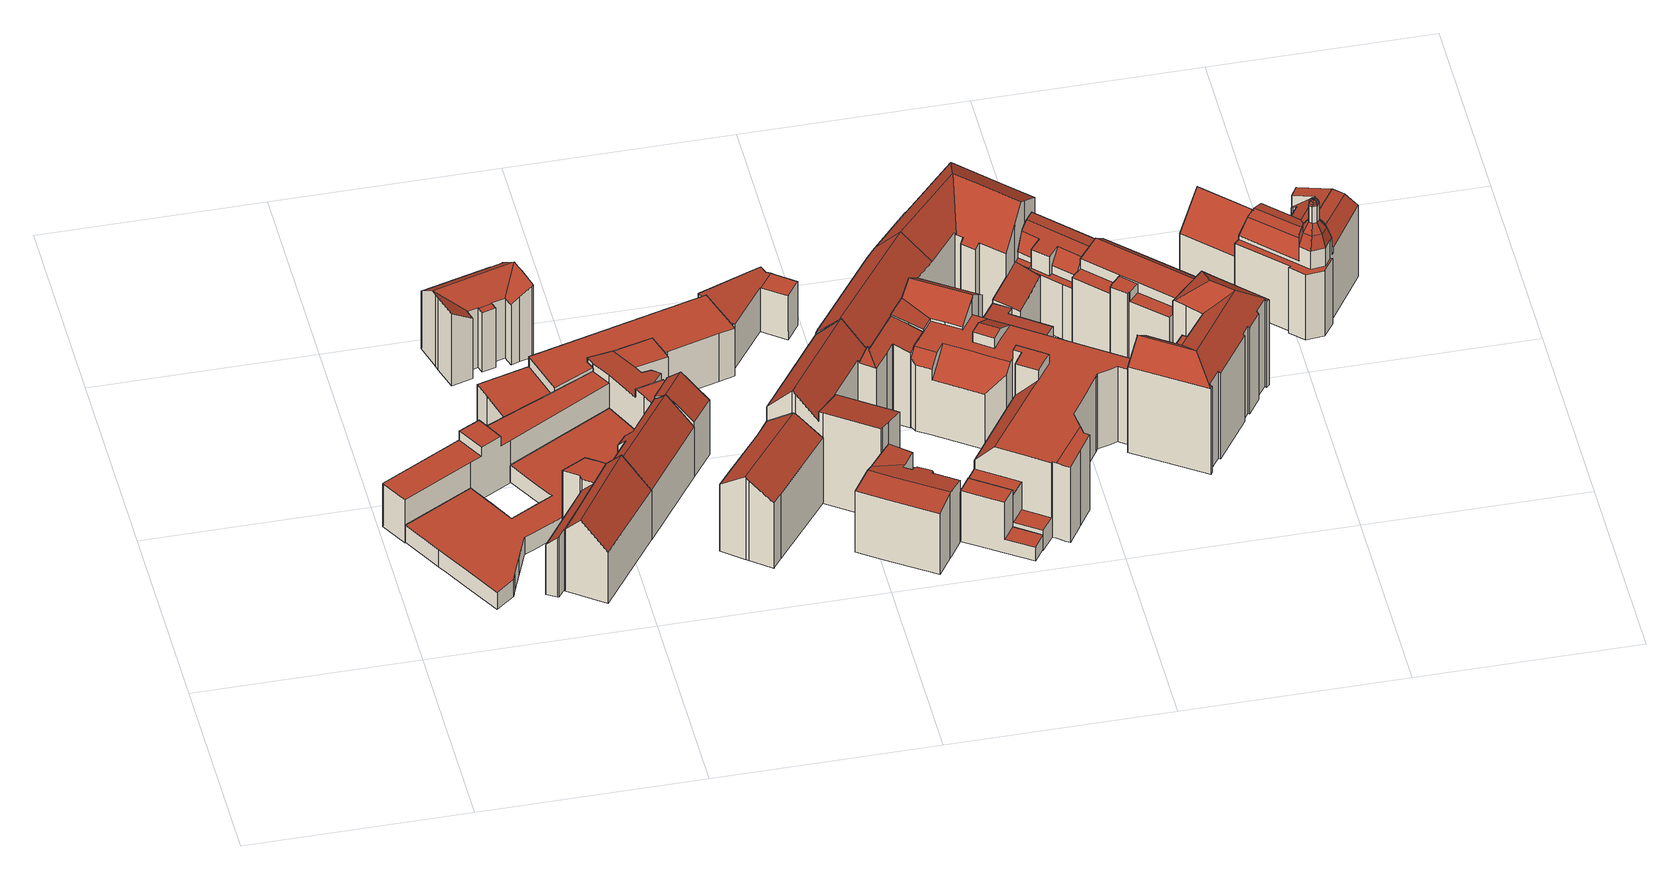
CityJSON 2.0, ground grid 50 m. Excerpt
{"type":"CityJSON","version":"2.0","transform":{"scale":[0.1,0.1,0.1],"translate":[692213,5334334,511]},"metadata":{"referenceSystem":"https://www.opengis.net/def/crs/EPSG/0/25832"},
"CityObjects":{
"building1":{"type":"Building","attributes":{"Gemeindeschluessel":"09162000","HoeheDach":"517.665","HoeheGrund":"513.060","Methode":"1000","NiedrigsteTraufeDesGebaeudes":"513.490","Geometrietyp2DReferenz":"3000","function":"31001_9998","roofType":"1000","measuredHeight":4.61,"storeysAboveGround":1},"geometry":[{"type":"MultiSurface","lod":"2","boundaries":[[[0,1,2,3,4,5,6,7]],[[8,9,10,11,12,13,14,15,16]],[[12,11,17,18]],[[19,20,21,22,23,24,25,26]],[[10,9,27,28]],[[28,27,29,30]],[[31,32,33,34,35,36,37,38]],[[39,40,41,42]],[[43,44,38,37,45,46]],[[47,48,18,17,30,29,49]],[[42,41,22,21]],[[50,51,7,6]],[[52,53,51,50]],[[54,55,40,39]],[[56,57,58,16,15,59,60,61]],[[62,53,52,63]],[[33,64,47,49,65,34]],[[2,66,67,68,69,70,71,3]],[[25,24,23,22,41,40,55,72,73,74,75,46,45,37,36,35,34,65,49,29,27,9,8,16,58,57,56,76,77,68,67,66,2,1,0,7,51,53,62]],[[26,25,62,63]],[[78,79,80,43,46,75,74,73]],[[30,17,11,10,28]],[[18,48,47,64,33,32,31,38,44,43,80,79,78,81,54,39,42,21,20,19,26,63,52,50,6,5,4,3,71,70,69,82,83,61,60,59,15,14,13,12]],[[83,82,69,68,77,76,56,61]],[[54,81,78,73,72,55]]],"semantics":{"surfaces":[{"type":"WallSurface"},{"type":"RoofSurface"},{"type":"GroundSurface"}],"values":[0,0,0,0,0,0,0,0,0,0,0,0,0,0,0,0,0,0,1,0,0,1,2,0,0]}}]},
"building2":{"type":"Building","attributes":{"Gemeindeschluessel":"09162000","HoeheDach":"527.130","HoeheGrund":"512.825","Methode":"2000","NiedrigsteTraufeDesGebaeudes":"524.430","Geometrietyp2DReferenz":"3000","function":"31001_9998","roofType":"1000","measuredHeight":14.3,"storeysAboveGround":4},"geometry":[{"type":"MultiSurface","lod":"2","boundaries":[[[84,85,86,87,88,89,90,91]],[[92,93,86,85]],[[94,95,96,97]],[[94,98,99,100,101,95]],[[90,89,102,103]],[[97,96,104,105]],[[106,91,90,103,107]],[[84,91,106,108]],[[87,86,93,109,104,96,95,101]],[[98,110,107,103,102,99]],[[84,108,110,98,94,97,105,111,92,85]],[[101,100,88,87]],[[111,109,93,92]],[[105,104,109,111]],[[89,88,100,99,102]],[[108,106,107,110]]],"semantics":{"surfaces":[{"type":"WallSurface"},{"type":"RoofSurface"},{"type":"GroundSurface"}],"values":[0,0,0,0,0,0,1,0,1,0,2,0,0,0,1,0]}}]},
"building3":{"type":"Building","attributes":{"Gemeindeschluessel":"09162000","HoeheDach":"530.580","HoeheGrund":"513.668","Methode":"2000","NiedrigsteTraufeDesGebaeudes":"527.300","Geometrietyp2DReferenz":"3000","function":"31001_1000","roofType":"2100","measuredHeight":16.91,"storeysAboveGround":5},"geometry":[{"type":"MultiSurface","lod":"2","boundaries":[[[112,113,114,115]],[[116,117,118,119]],[[120,121,122,123,114,113,124]],[[122,121,125]],[[126,127,128,129]],[[130,131,127,126]],[[115,114,123,132]],[[133,124,113,112]],[[132,123,122,117,116]],[[129,128,134,135]],[[119,118,131,130]],[[136,137,125,138]],[[135,134,137,136]],[[132,116,119,130,126,129,135,136,138,139,133,112,115]],[[138,125,121,120,139]],[[139,120,124,133]],[[134,128,127,131,118,117,122,125,137]]],"semantics":{"surfaces":[{"type":"WallSurface"},{"type":"RoofSurface"},{"type":"GroundSurface"}],"values":[0,0,1,0,0,0,0,0,0,0,0,0,0,2,0,0,1]}}]},
"building4":{"type":"Building","attributes":{"Gemeindeschluessel":"09162000","HoeheDach":"534.171","HoeheGrund":"513.610","Methode":"2000","NiedrigsteTraufeDesGebaeudes":"527.037","Geometrietyp2DReferenz":"3000","function":"31001_1000","roofType":"3100","measuredHeight":20.56,"storeysAboveGround":4},"geometry":[{"type":"MultiSurface","lod":"2","boundaries":[[[140,141,123,142]],[[142,143,144,145,140]],[[143,146,147,144]],[[146,143,142,123]],[[141,148,147,146,123]],[[145,148,141,140]],[[144,147,148,145]]],"semantics":{"surfaces":[{"type":"RoofSurface"},{"type":"WallSurface"},{"type":"GroundSurface"}],"values":[0,1,2,1,1,0,1]}}]},
"building5":{"type":"Building","attributes":{"Gemeindeschluessel":"09162000","HoeheDach":"532.540","HoeheGrund":"512.830","Methode":"1000","NiedrigsteTraufeDesGebaeudes":"528.551","Geometrietyp2DReferenz":"3000","function":"31001_9998","roofType":"3100","measuredHeight":19.71,"storeysAboveGround":4},"geometry":[{"type":"MultiSurface","lod":"2","boundaries":[[[149,150,151,152,153,154,155,156]],[[152,157,158,159,160,161,162,163,164,165]],[[166,164,163,167]],[[168,169,170,171]],[[149,172,173,150]],[[174,175,168,171,176,177,178,179,180,181,166,167,182,183,184,185,186,173,172,187,188,189]],[[160,159,183]],[[190,178,177,191]],[[168,175,192,193,169]],[[186,185,157,152,151]],[[176,171,170,194,195]],[[196,180,179,197]],[[153,192,175,174]],[[186,151,150,173]],[[183,159,158,184]],[[170,169,193,194]],[[195,198,191,177,176]],[[163,162,167]],[[190,191,198,165,199,196,197]],[[195,194,193,192,153,152,165,198]],[[184,158,157,185]],[[180,196,199,181]],[[166,181,199,165,164]],[[167,162,161,182]],[[172,149,156,187]],[[153,174,189,154]],[[182,161,160,183]],[[187,156,155,188]],[[178,190,197,179]],[[188,155,154,189]]],"semantics":{"surfaces":[{"type":"RoofSurface"},{"type":"WallSurface"},{"type":"GroundSurface"}],"values":[0,0,1,1,1,2,1,1,1,1,1,1,1,1,1,0,1,1,0,0,1,1,1,1,1,1,1,1,1,1]}}]},
"building6":{"type":"Building","attributes":{"Gemeindeschluessel":"09162000","HoeheDach":"533.811","HoeheGrund":"513.376","Methode":"2000","NiedrigsteTraufeDesGebaeudes":"527.082","Geometrietyp2DReferenz":"3000","function":"31001_9998","roofType":"3100","measuredHeight":20.43,"storeysAboveGround":3},"geometry":[{"type":"MultiSurface","lod":"2","boundaries":[[[200,201,202,203]],[[204,205,206,207]],[[203,202,208,209]],[[210,211,212,213]],[[206,205,214,215,216]],[[209,208,211,210]],[[205,204,200,203,209,210,213,217,214]],[[217,218,215,214]],[[219,201,200,204,207]],[[216,219,207,206]],[[202,201,219,216,215,218,212,211,208]],[[217,213,212,218]]],"semantics":{"surfaces":[{"type":"WallSurface"},{"type":"GroundSurface"},{"type":"RoofSurface"}],"values":[0,0,0,0,0,0,1,0,0,2,2,0]}}]},
"building7":{"type":"Building","attributes":{"Gemeindeschluessel":"09162000","HoeheDach":"525.310","HoeheGrund":"512.217","Methode":"2000","NiedrigsteTraufeDesGebaeudes":"522.500","Geometrietyp2DReferenz":"3000","function":"31001_1000","roofType":"1000","measuredHeight":13.09,"storeysAboveGround":4},"geometry":[{"type":"MultiSurface","lod":"2","boundaries":[[[220,221,222,223,224]],[[225,226,227,228]],[[229,230,231,232]],[[233,234,226,225]],[[235,236,222,221]],[[237,235,238,239]],[[228,240,241,242,243,229,232,244,237,239,245,246,220,224,247,233,225]],[[247,248,234,233]],[[249,238,235,221,250]],[[239,238,249,245]],[[240,251,252,241]],[[244,253,236,235,237]],[[228,227,251,240]],[[242,254,255,243]],[[232,231,253,244]],[[224,223,248,247]],[[241,252,254,242]],[[246,250,221,220]],[[245,249,250,246]],[[243,255,230,229]],[[236,253,231,230,255,254,252,251,227,226,234,248,223,222]]],"semantics":{"surfaces":[{"type":"WallSurface"},{"type":"GroundSurface"},{"type":"RoofSurface"}],"values":[0,0,0,0,0,0,1,0,2,0,0,0,0,0,0,0,0,0,0,0,2]}}]},
"building8":{"type":"Building","attributes":{"Gemeindeschluessel":"09162000","HoeheDach":"528.910","HoeheGrund":"513.387","Methode":"2000","NiedrigsteTraufeDesGebaeudes":"522.070","Geometrietyp2DReferenz":"3000","function":"31001_9998","roofType":"1000","measuredHeight":15.52},"geometry":[{"type":"MultiSurface","lod":"2","boundaries":[[[256,257,258,259,260,261]],[[217,262,263,264,265,266,267,268,269,270,271,257,256,272,273]],[[274,275,276,277]],[[260,259,277,278]],[[266,279,280,267]],[[263,262,281,275,274,282]],[[269,283,284,270]],[[263,282,285,264]],[[271,286,258,257]],[[287,288,289,276,275,281]],[[290,261,260,278]],[[281,262,217,287]],[[272,290,289,288,273]],[[291,285,282,274,277,259,258,286,284,283,292,280,279]],[[264,285,291,265]],[[268,292,283,269]],[[267,280,292,268]],[[287,217,273,288]],[[270,284,286,271]],[[278,277,276,289,290]],[[256,261,290,272]],[[265,291,279,266]]],"semantics":{"surfaces":[{"type":"WallSurface"},{"type":"GroundSurface"},{"type":"RoofSurface"}],"values":[0,1,0,0,0,0,0,0,0,2,2,0,0,2,0,0,0,0,0,0,0,0]}}]},
"building9":{"type":"Building","attributes":{"Gemeindeschluessel":"09162000","HoeheDach":"533.800","HoeheGrund":"513.550","Methode":"2000","NiedrigsteTraufeDesGebaeudes":"528.384","Geometrietyp2DReferenz":"3000","function":"31001_9998","roofType":"3100","measuredHeight":20.25,"storeysAboveGround":3},"geometry":[{"type":"MultiSurface","lod":"2","boundaries":[[[293,294,295,296]],[[297,298,299,300]],[[301,302,296,295,303,216,304,305]],[[299,306,307,308,309,300]],[[310,294,293,311,312,313]],[[298,304,216,314,315,316,307,306,299]],[[314,313,312,317,318,315]],[[319,316,315,318]],[[316,319,308,307]],[[303,295,294,310,313,314,216]],[[305,304,298,297]],[[296,302,301,305,297,300,309,308,319,318,317,312,311,293]]],"semantics":{"surfaces":[{"type":"WallSurface"},{"type":"RoofSurface"},{"type":"GroundSurface"}],"values":[0,0,0,0,0,1,0,0,0,1,0,2]}}]},
"building10":{"type":"Building","attributes":{"Gemeindeschluessel":"09162000","HoeheDach":"525.940","HoeheGrund":"513.161","Methode":"2000","NiedrigsteTraufeDesGebaeudes":"525.940","Geometrietyp2DReferenz":"3000","function":"31001_2000","roofType":"1000","measuredHeight":12.78},"geometry":[{"type":"MultiSurface","lod":"2","boundaries":[[[320,321,322,323]],[[324,325,292,326]],[[325,324,323,322]],[[327,328,321,320]],[[323,324,326,327,320]],[[326,292,328,327]],[[325,322,321,328,292]]],"semantics":{"surfaces":[{"type":"WallSurface"},{"type":"GroundSurface"},{"type":"RoofSurface"}],"values":[0,0,0,0,1,0,2]}}]},
"building11":{"type":"Building","attributes":{"Gemeindeschluessel":"09162000","HoeheDach":"536.110","HoeheGrund":"513.520","Methode":"2000","NiedrigsteTraufeDesGebaeudes":"531.296","Geometrietyp2DReferenz":"3000","function":"31001_1000","roofType":"3100","measuredHeight":22.59,"storeysAboveGround":6},"geometry":[{"type":"MultiSurface","lod":"2","boundaries":[[[329,330,331,332]],[[332,331,333,334]],[[335,336,337,338,339,340]],[[341,342,343,344,345,346]],[[347,348,349,350,330,329]],[[349,351,352,340,339,338,353,342,341,350]],[[354,351,349,348]],[[343,342,353,355]],[[356,357,346,345]],[[334,333,357,356]],[[355,353,338,337]],[[358,335,340,352,351,354]],[[337,336,335,358,354,348,347,329,332,334,356,345,344,343,355]],[[350,341,346,357,333,331,330]]],"semantics":{"surfaces":[{"type":"WallSurface"},{"type":"RoofSurface"},{"type":"GroundSurface"}],"values":[0,0,0,0,0,1,0,0,0,0,0,0,2,1]}}]},
"building12":{"type":"Building","attributes":{"Gemeindeschluessel":"09162000","HoeheDach":"531.813","HoeheGrund":"514.020","Methode":"2000","NiedrigsteTraufeDesGebaeudes":"530.677","Geometrietyp2DReferenz":"3000","function":"31001_1000","roofType":"3100","measuredHeight":17.79,"storeysAboveGround":3},"geometry":[{"type":"MultiSurface","lod":"2","boundaries":[[[359,360,361,362,363,364,365,366,367,368,369,370,371,372]],[[373,374,375,376]],[[376,375,377,378]],[[379,362,361,380]],[[381,366,365,382]],[[383,384,385,386,387,388,370,369]],[[389,364,363,390]],[[370,388,387,377,375,374,391,371]],[[392,393,394,395,396,397,398,399,400,373,376,378,386,385,384,383,401,402,381,382,389,390,379,380]],[[395,394,403,404,405,396]],[[396,405,406,397]],[[382,365,364,389]],[[390,363,362,379]],[[378,377,387,386]],[[393,407,403,394]],[[402,367,366,381]],[[406,372,371,391,374,373,400,399,398,397]],[[393,392,380,361,360,407]],[[404,403,407,360,359,372,406,405]],[[368,367,402,401,383,369]]],"semantics":{"surfaces":[{"type":"RoofSurface"},{"type":"WallSurface"},{"type":"GroundSurface"}],"values":[0,1,1,1,1,1,1,0,2,1,1,1,1,1,1,1,1,1,0,1]}}]},
"building13":{"type":"Building","attributes":{"Gemeindeschluessel":"09162000","HoeheDach":"541.980","HoeheGrund":"513.450","Methode":"2000","NiedrigsteTraufeDesGebaeudes":"534.032","Geometrietyp2DReferenz":"3000","function":"31001_9998","roofType":"3100","measuredHeight":28.53,"storeysAboveGround":5},"geometry":[{"type":"MultiSurface","lod":"2","boundaries":[[[408,409,410,411]],[[412,413,414,415]],[[416,417,418,419]],[[420,421,422,423]],[[424,425,426,427]],[[425,428,429,414,413,430,426]],[[431,432,433,434,435,436]],[[437,438,439,440]],[[441,430,413,412]],[[442,443,444,445]],[[427,426,430,441]],[[429,446,447,448,449,450,451,452,453,415,414]],[[454,455,456,457]],[[458,433,432,431,459,460,461,462,463,408,411,464,454,457,416,419,465,466,467,468,424,427,441,412,415,453,452,451,450,469,470,420,423,442,445]],[[471,447,446]],[[419,418,472,465]],[[440,439,455,454,464,411,410]],[[472,418,417,456,455,439,438]],[[463,462,461,473,474,475,476,409,408]],[[445,444,477,458]],[[466,465,472,438,437,478,467]],[[468,467,478,428,425,424]],[[449,479,480,421,420,470,469,450]],[[461,460,459,481,482,473]],[[474,473,482,481,436,435,434,477,444,443,422,421,480,479,449,448]],[[474,448,447,471,475]],[[423,422,443,442]],[[431,436,481,459]],[[471,476,475]],[[457,456,417,416]],[[458,477,434,433]],[[478,437,440,410,409,476,471,446,429,428]]],"semantics":{"surfaces":[{"type":"WallSurface"},{"type":"RoofSurface"},{"type":"GroundSurface"}],"values":[0,0,0,0,0,1,0,0,0,0,0,0,0,2,0,0,0,1,0,0,0,0,0,0,1,1,0,0,0,0,0,1]}}]},
"building14":{"type":"Building","attributes":{"Gemeindeschluessel":"09162000","HoeheDach":"525.180","HoeheGrund":"513.199","Methode":"2000","NiedrigsteTraufeDesGebaeudes":"523.292","Geometrietyp2DReferenz":"3000","function":"31001_9998","roofType":"1000","measuredHeight":11.98,"storeysAboveGround":4},"geometry":[{"type":"MultiSurface","lod":"2","boundaries":[[[483,484,485,486]],[[487,488,489,490]],[[491,492,493,494]],[[495,496,497,488,487]],[[498,499,500,501]],[[502,503,484,483]],[[501,500,504,505,506]],[[486,485,499,498]],[[490,489,507,508]],[[509,493,492,507,489,488,497,504,500,499,485,484,503]],[[501,506,510,495,487,490,508,491,494,511,502,483,486,498]],[[494,493,509,511]],[[506,505,512,510]],[[496,512,505,504,497]],[[511,509,503,502]],[[508,507,492,491]],[[510,512,496,495]]],"semantics":{"surfaces":[{"type":"WallSurface"},{"type":"RoofSurface"},{"type":"GroundSurface"}],"values":[0,0,0,0,0,0,0,0,0,1,2,0,0,1,0,0,0]}}]},
"building15":{"type":"Building","attributes":{"Gemeindeschluessel":"09162000","HoeheDach":"528.132","HoeheGrund":"514.250","Methode":"2000","NiedrigsteTraufeDesGebaeudes":"518.035","Geometrietyp2DReferenz":"3000","function":"31001_2000","roofType":"1000","measuredHeight":13.88},"geometry":[{"type":"MultiSurface","lod":"2","boundaries":[[[513,514,515,516,517,518]],[[519,520,521,522]],[[520,519,523,524,525,516,515]],[[526,527,528,529,522,521,530,513,518]],[[529,523,519,522]],[[528,527,526,518,517,516,525,524]],[[524,523,529,528]],[[530,521,520,515,514,513]]],"semantics":{"surfaces":[{"type":"WallSurface"},{"type":"RoofSurface"},{"type":"GroundSurface"}],"values":[0,0,0,0,1,2,0,1]}}]},
"building16":{"type":"Building","attributes":{"Gemeindeschluessel":"09162000","HoeheDach":"539.210","HoeheGrund":"513.570","Methode":"2000","NiedrigsteTraufeDesGebaeudes":"534.814","Geometrietyp2DReferenz":"3000","function":"31001_9998","roofType":"3100","measuredHeight":25.64,"storeysAboveGround":5},"geometry":[{"type":"MultiSurface","lod":"2","boundaries":[[[531,532,533,534]],[[535,536,537,538,539,540]],[[541,542,543,544,545,546]],[[547,544,543,548]],[[535,549,550,536]],[[541,546,540,539,531,534,551,552]],[[553,538,537,554]],[[555,556,542,541,552]],[[557,549,535,540,546,545]],[[544,547,557,545]],[[558,551,534,533]],[[538,553,532,531,539]],[[555,558,533,532,553,554,550,549,557,547,548,556]],[[548,543,542,556]],[[555,552,551,558]],[[554,537,536,550]]],"semantics":{"surfaces":[{"type":"WallSurface"},{"type":"RoofSurface"},{"type":"GroundSurface"}],"values":[0,1,1,0,0,1,0,0,0,0,0,0,2,0,0,0]}}]},
"building17":{"type":"Building","attributes":{"name":"Berufs- und Berufsfachschulen","Gemeindeschluessel":"09162000","HoeheDach":"541.881","HoeheGrund":"513.290","Methode":"2000","NiedrigsteTraufeDesGebaeudes":"534.315","Geometrietyp2DReferenz":"3000","function":"31001_9998","roofType":"3100","measuredHeight":28.59,"storeysAboveGround":5},"geometry":[{"type":"MultiSurface","lod":"2","boundaries":[[[559,560,561,562]],[[563,545,564,565]],[[565,564,566,567]],[[568,569,570,571]],[[561,560,566,564,545,572,573,574]],[[575,576,569,568]],[[577,578,579,580,581,582,583,584,585,586,587,588,589,590,591,563,565,567,559,562,592,593,594,575,568,571,595,596,597,598,599,600,601]],[[594,602,576,575]],[[583,582,581,603,604,605]],[[592,562,561,574,414,593]],[[567,566,560,559]],[[570,606,607,596,595,571]],[[608,609,610,611,612,613,614,615]],[[588,587,586,616,617,618,619,589]],[[563,591,590,589,619,620,572,545]],[[607,621,614,613,599,598,597,596]],[[622,623,616,586,585,584]],[[624,579,578,577,610,609]],[[583,605,622,584]],[[601,611,610,577]],[[593,414,602,594]],[[580,625,603,581]],[[579,624,625,580]],[[414,574,573,606,570,569,576,602]],[[573,626,615,614,621,607,606]],[[572,620,619,618,615,626,573]],[[612,611,601,600,599,613]],[[617,616,623,622,605,604,603,625,624,609,608,615,618]]],"semantics":{"surfaces":[{"type":"WallSurface"},{"type":"RoofSurface"},{"type":"GroundSurface"}],"values":[0,0,0,0,1,0,2,0,0,0,0,0,1,0,0,0,0,0,0,0,0,0,0,1,1,1,0,1]}}]},
"building18":{"type":"Building","attributes":{"Gemeindeschluessel":"09162000","HoeheDach":"537.102","HoeheGrund":"513.700","Methode":"2000","NiedrigsteTraufeDesGebaeudes":"519.200","Geometrietyp2DReferenz":"3000","function":"31001_9998","roofType":"1000","measuredHeight":23.4,"storeysAboveGround":5},"geometry":[{"type":"MultiSurface","lod":"2","boundaries":[[[627,628,629,630]],[[631,632,633,634,635,636,637]],[[638,639,640,641]],[[642,643,644,645,646]],[[647,648,649,650,651,652]],[[653,654,655,656,657,658]],[[659,642,646,660,661]],[[662,663,664,665,666]],[[667,668,669,670,671,672]],[[673,664,674,675,676,677,678,679,680,640,639,681,682,683,684]],[[655,685,686,656]],[[687,647,652,688,689,645,644,643]],[[690,691,692,693,694,695,696,697,698,699,700,701,671,670,669,702,703,704,705,706,707,708,709,710,711,712,713,714,715,716,717,718,719,720,650,649,648,721,722,723,724,725,726,727,728,729,730,731,732,733,734,735,736,737,638,641]],[[697,738,739,698]],[[697,696,695,740,741,738]],[[722,721,687,643,642,659,723]],[[693,692,691,679,678,742]],[[682,681,639,638,737,736]],[[671,701,700,699,698,739,743,744,745,672]],[[665,664,673,746]],[[704,747,748,705]],[[720,719,749,750,751,651,650]],[[729,752,753,730]],[[754,755,756,757]],[[662,666,758,759]],[[646,645,689,688,652,651,751,754,757,760,655,654,653,761,762,763,764,667,672,745,744,743,739,738,741,740,765,742,678,677,676,675,674,664,663,662,759,766,673,684,767,768,769,753,752,770,771,772,660]],[[713,637,636,714]],[[703,773,747,704]],[[636,635,658,657,656,686,774,718,717,716,715,714]],[[718,774,749,719]],[[694,693,742,765,740,695]],[[629,633,632,630]],[[648,647,687,721]],[[769,768,732,731,730,753]],[[685,775,756,755,750,749,774,686]],[[661,660,772,771,727,726,725,724]],[[691,690,641,640,680,679]],[[776,748,747,773,777,668,667,764]],[[628,627,710,709,708,763,762]],[[734,684,683,735]],[[777,773,703,702,669,668]],[[666,665,746,758]],[[771,770,752,729,728,727]],[[751,750,755,754]],[[634,633,629,628,762,761,653,658,635]],[[758,746,673,766,759]],[[723,659,661,724]],[[711,710,627,630,632,631,712]],[[768,767,684,734,733,732]],[[707,706,705,748,776,764,763,708]],[[655,760,757,756,775,685]],[[735,683,682,736]],[[712,631,637,713]]],"semantics":{"surfaces":[{"type":"RoofSurface"},{"type":"WallSurface"},{"type":"GroundSurface"}],"values":[0,0,1,1,1,0,0,1,1,0,1,0,2,1,1,1,1,1,1,0,1,1,1,1,1,0,1,1,1,1,1,1,1,1,0,1,1,0,1,1,1,0,1,1,1,1,1,1,1,1,1,1,1]}}]},
"building19":{"type":"Building","attributes":{"Gemeindeschluessel":"09162000","HoeheDach":"528.945","HoeheGrund":"513.550","Methode":"1000","NiedrigsteTraufeDesGebaeudes":"527.945","Geometrietyp2DReferenz":"3000","function":"31001_9998","roofType":"1000","measuredHeight":15.39,"storeysAboveGround":3},"geometry":[{"type":"MultiSurface","lod":"2","boundaries":[[[778,779,780,781]],[[782,783,784,785,786,787]],[[788,789,790,791]],[[791,790,779,778]],[[792,793,794,795]],[[796,780,779,790,789,794,793,784,783,782]],[[778,781,797,787,786,785,792,795,788,791]],[[795,794,789,788]],[[797,781,780,796,782,787]],[[785,784,793,792]]],"semantics":{"surfaces":[{"type":"WallSurface"},{"type":"RoofSurface"},{"type":"GroundSurface"}],"values":[0,0,0,0,0,1,2,0,0,0]}}]},
"building20":{"type":"Building","attributes":{"Gemeindeschluessel":"09162000","HoeheDach":"528.994","HoeheGrund":"513.400","Methode":"1000","NiedrigsteTraufeDesGebaeudes":"527.735","Geometrietyp2DReferenz":"3000","function":"31001_9998","roofType":"2100","measuredHeight":15.59,"storeysAboveGround":6},"geometry":[{"type":"MultiSurface","lod":"2","boundaries":[[[798,799,800,801,802,803,804,805,806,807]],[[801,808,809,802]],[[808,810,811,812,813,814,815,816,817,809]],[[799,798,807,813,812,811]],[[802,809,817,803]],[[814,813,807,806,805,815]],[[817,816,815,805,804,803]],[[800,799,811,810,808,801]]],"semantics":{"surfaces":[{"type":"GroundSurface"},{"type":"WallSurface"},{"type":"RoofSurface"}],"values":[0,1,2,1,1,1,1,1]}}]},
"building21":{"type":"Building","attributes":{"Gemeindeschluessel":"09162000","HoeheDach":"534.430","HoeheGrund":"513.149","Methode":"2000","NiedrigsteTraufeDesGebaeudes":"528.090","Geometrietyp2DReferenz":"3000","function":"31001_9998","roofType":"3100","measuredHeight":21.28,"storeysAboveGround":4},"geometry":[{"type":"MultiSurface","lod":"2","boundaries":[[[818,819,820,821,822,823]],[[822,821,824,825]],[[826,827,828,829]],[[830,831,832,833,834]],[[835,836,830,834,837]],[[821,820,838,839,824]],[[832,831,840,841]],[[842,843,827,826]],[[828,827,843,844,845,835,837,846]],[[842,847,848,849,850,844,843]],[[851,839,838,852]],[[853,829,828,846,854,855]],[[844,850,856,845]],[[837,834,854,846]],[[852,838,820,819]],[[850,849,857,856]],[[857,836,835,845,856]],[[851,858,859,825,824,839]],[[833,832,841,860]],[[818,823,848,847]],[[818,847,842,826,829,853,858,851,852,819]],[[854,834,833,860,855]],[[830,836,857,849,848,823,822,825,859,840,831]],[[858,853,855,860,841,840,859]]],"semantics":{"surfaces":[{"type":"WallSurface"},{"type":"RoofSurface"},{"type":"GroundSurface"}],"values":[0,1,0,0,0,1,1,0,1,0,0,0,0,0,0,1,0,0,0,0,2,1,1,0]}}]},
"building22":{"type":"Building","attributes":{"Gemeindeschluessel":"09162000","HoeheDach":"535.060","HoeheGrund":"512.610","Methode":"2000","NiedrigsteTraufeDesGebaeudes":"531.198","Geometrietyp2DReferenz":"3000","function":"31001_1000","roofType":"3100","measuredHeight":22.45,"storeysAboveGround":4},"geometry":[{"type":"MultiSurface","lod":"2","boundaries":[[[861,862,863,864]],[[865,866,867,868]],[[869,870,871,872]],[[873,874,875,876,877,878,879,880,881,882]],[[883,873,882,884]],[[885,868,867,886,887,888,889]],[[890,891,892,893,883,884,894]],[[889,888,895,896]],[[876,875,887,886]],[[867,866,877,876,886]],[[877,866,865,897,898,899,878]],[[884,882,881,870,869,900,894]],[[880,879,878,899,901,902,871,870,881]],[[895,888,887,875,874,893,892,903]],[[904,903,892,891]],[[905,898,897,865,868,885,889,896,904,891,890,894,900,869,872,906,861,864]],[[883,893,874,873]],[[901,863,862,902]],[[871,902,862,861,906,872]],[[896,895,903,904]],[[898,905,864,863,901,899]]],"semantics":{"surfaces":[{"type":"WallSurface"},{"type":"RoofSurface"},{"type":"GroundSurface"}],"values":[0,0,0,0,1,0,0,0,0,1,0,0,1,1,0,2,0,1,0,0,0]}}]},
"building23":{"type":"Building","attributes":{"Gemeindeschluessel":"09162000","HoeheDach":"539.390","HoeheGrund":"511.504","Methode":"9999","NiedrigsteTraufeDesGebaeudes":"534.912","Geometrietyp2DReferenz":"3000","function":"31001_1000","roofType":"3100","measuredHeight":27.89,"storeysAboveGround":7},"geometry":[{"type":"MultiSurface","lod":"2","boundaries":[[[907,908,909,910,911]],[[912,913,914,915,916]],[[917,918,907,911]],[[919,920,921,922]],[[923,924,925,926,927]],[[928,929,930,931]],[[932,933,934,935]],[[936,937,938,939]],[[936,940,941,937]],[[942,943,944,935,934]],[[945,946,947,948]],[[949,950,951,952]],[[953,954,955,956]],[[941,931,930,957,951,950,921,920,943,942,958,959,910,909,960,938,937]],[[928,931,941,940]],[[939,938,960,961]],[[953,913,912,962,954]],[[963,923,927,964,965]],[[948,947,925,924]],[[965,964,966,959,958,916,915]],[[966,964,927,926]],[[956,955,933,932]],[[961,960,909,908]],[[918,917,967,968]],[[958,942,934,933,969]],[[919,922,949,952,970,929,928,940,936,939,961,908,907,918,968,945,948,924,923,963,914,913,953,956,932,935,944]],[[945,968,967,971,946]],[[959,971,967,917,911,910]],[[922,921,950,949]],[[959,966,926,925,947,946,971]],[[919,944,943,920]],[[962,969,933,955,954]],[[970,957,930,929]],[[958,969,962,912,916]],[[965,915,914,963]],[[952,951,957,970]]],"semantics":{"surfaces":[{"type":"WallSurface"},{"type":"RoofSurface"},{"type":"GroundSurface"}],"values":[0,0,0,0,0,0,0,0,0,0,0,0,0,1,0,0,0,0,0,1,1,0,0,0,1,2,0,1,0,1,0,1,0,1,0,0]}}]},
"building24":{"type":"Building","attributes":{"Gemeindeschluessel":"09162000","HoeheDach":"535.906","HoeheGrund":"513.330","Methode":"2000","NiedrigsteTraufeDesGebaeudes":"527.632","Geometrietyp2DReferenz":"3000","function":"31001_1000","roofType":"3100","measuredHeight":22.58,"storeysAboveGround":4},"geometry":[{"type":"MultiSurface","lod":"2","boundaries":[[[972,973,974,975,976,977]],[[975,974,978,979]],[[980,981,972,977]],[[981,980,982,979,978,983]],[[981,983,973,972]],[[983,978,974,973]],[[982,980,977,976,975,979]]],"semantics":{"surfaces":[{"type":"WallSurface"},{"type":"RoofSurface"},{"type":"GroundSurface"}],"values":[0,0,0,0,1,1,2]}}]},
"building25":{"type":"Building","attributes":{"Gemeindeschluessel":"09162000","HoeheDach":"547.250","HoeheGrund":"513.269","Methode":"2000","NiedrigsteTraufeDesGebaeudes":"530.806","Geometrietyp2DReferenz":"3000","function":"31001_1000","roofType":"3100","measuredHeight":33.98,"storeysAboveGround":4},"geometry":[{"type":"MultiSurface","lod":"2","boundaries":[[[984,985,986,987]],[[988,989,990,991]],[[992,993,994,980]],[[995,996,997,998]],[[999,1000,1001,1002]],[[1003,1004,1005,1006]],[[1007,1008,987,1009]],[[1010,1011,1012,1013]],[[1014,1015,1016,1017]],[[998,1018,1019,1008]],[[1009,1020,1021,1022]],[[1020,1023,1024,1021]],[[1025,1026,1027,1016]],[[991,990,1028,1029]],[[1030,1007,1009,1022]],[[1031,1032,1033,1034,1035,1036]],[[1037,1038,1039,1035,1034]],[[1006,1005,989,988]],[[1040,1041,1042,1043,1044]],[[1045,1046,1047,1048]],[[1049,1048,1050,1001]],[[979,1051,1052,1053]],[[1046,1054,1055,1013]],[[1037,1056,1057,1058]],[[1034,1033,1059,1060]],[[1048,1047,1056,1050]],[[1012,1057,1056,1047]],[[998,997,1061,1018]],[[1017,1016,1027,1023]],[[1062,1063,996,995]],[[1064,1025,1016,1015]],[[1058,1065,1066,1038,1037]],[[1067,1045,1048,1049]],[[1068,1069,1070,1071]],[[1072,1073,1040,1044]],[[1026,1055,1054,1027]],[[1002,1001,1050,1034]],[[1013,1055,1063,1010]],[[979,980,994,1074,1075,1076,1060,1059,1051]],[[1077,1078,1079,1080,1031,1036]],[[1002,1034,1060,1076]],[[1034,1050,1056,1037]],[[999,1002,1076,1075]],[[1081,985,984]],[[1074,994,993,1028,990,989,1005,1004,1082,1083]],[[997,996,1026,1025]],[[1073,1072,1079,1078]],[[1081,1015,1014]],[[1084,1011,1010,1085]],[[987,986,1020,1009]],[[1067,1021,1024,1045]],[[996,1063,1055,1026]],[[1086,1087,1088,1011,1084]],[[1085,1062,1030,1069]],[[1018,1061,1081]],[[1004,1087,1086,1082]],[[1003,1089,1066,1065,1090,1091,1088,1087,1004]],[[1061,1064,1081]],[[1092,1068,1071,1000]],[[1084,1085,1069,1068]],[[1074,1083,1092,1000,999,1075]],[[1089,1093,1039,1038,1066]],[[1094,1058,1057,1088,1091]],[[1064,1015,1081]],[[1018,1081,1019]],[[1082,1086,1092,1083]],[[1053,1052,1042,1041]],[[1032,1031,1080]],[[1045,1024,1054,1046]],[[1091,1090,1094]],[[1072,1044,1043,1033,1032,1080,1079]],[[1019,1081,984]],[[1069,1030,1022,1070]],[[1033,1043,1042,1052,1051,1059]],[[1070,1022,1021,1067]],[[1011,1088,1057,1012]],[[1081,1014,985]],[[1008,1019,984,987]],[[1090,1065,1058,1094]],[[1062,995,1007,1030]],[[1035,1039,1093,1077,1036]],[[995,998,1008,1007]],[[1023,1027,1054,1024]],[[1071,1049,1001,1000]],[[1010,1063,1062,1085]],[[1070,1067,1049,1071]],[[1013,1012,1047,1046]],[[986,1017,1023,1020]],[[1061,997,1025,1064]],[[1086,1084,1068,1092]],[[985,1014,1017,986]],[[1029,1028,993,992]],[[1003,1006,988,991,1029,992,980,979,1053,1041,1040,1073,1078,1077,1093,1089]]],"semantics":{"surfaces":[{"type":"RoofSurface"},{"type":"WallSurface"},{"type":"GroundSurface"}],"values":[0,1,1,0,1,1,0,0,0,0,0,0,0,1,0,0,0,1,1,0,0,1,1,1,0,0,0,0,0,0,0,0,0,0,1,0,1,1,1,1,0,1,0,0,0,0,1,0,0,0,1,0,0,1,0,1,1,0,0,0,1,1,1,0,0,1,1,1,1,0,0,0,1,0,1,0,0,0,1,0,1,0,0,0,1,0,0,0,0,0,0,1,2]}}]}
},
"vertices":[
[231,388,67],[261,331,67],[262,331,67],[262,331,21],[261,331,21],[231,388,21],[217,413,21],[217,413,67],[574,553,67],[582,536,67],[582,536,25],[586,527,25],[586,527,21],[582,536,21],[574,553,21],[537,632,21],[537,632,67],[584,524,25],[584,524,21],[104,243,21],[134,190,21],[181,105,21],[181,105,67],[134,190,67],[104,243,67],[92,265,67],[92,265,21],[548,490,67],[548,490,25],[567,500,67],[567,500,25],[423,341,21],[432,335,21],[439,330,21],[439,330,67],[432,335,67],[423,341,67],[422,342,67],[422,342,21],[230,155,21],[230,155,67],[224,139,67],[224,139,21],[366,312,21],[392,326,21],[392,326,67],[366,312,67],[547,472,21],[567,500,21],[547,472,67],[203,439,21],[203,439,67],[200,445,21],[200,445,67],[248,201,21],[248,201,67],[296,498,67],[391,551,67],[531,629,67],[531,629,21],[391,551,21],[296,498,21],[41,358,67],[41,358,21],[464,362,21],[464,362,67],[313,359,67],[359,384,67],[360,384,67],[360,384,21],[359,384,21],[313,359,21],[274,263,67],[275,264,67],[275,265,67],[294,274,67],[339,421,67],[359,385,67],[275,264,21],[275,265,21],[294,274,21],[274,263,21],[359,385,21],[339,421,21],
[200,445,18],[296,498,18],[296,498,134],[273,485,134],[273,485,161],[226,459,161],[226,459,136],[200,445,136],[537,632,18],[537,632,134],[242,547,18],[242,547,134],[309,580,134],[309,580,18],[194,522,18],[194,522,161],[240,546,161],[240,546,134],[192,521,161],[192,521,136],[421,633,134],[421,633,18],[41,358,136],[7,420,136],[41,358,18],[512,678,134],[7,420,18],[512,678,18],
[422,342,27],[422,342,195],[439,330,195],[439,330,27],[332,129,27],[332,129,196],[331,127,196],[331,127,27],[398,289,195],[400,276,195],[423,259,195],[460,314,195],[366,312,195],[400,276,166],[315,110,27],[315,110,192],[315,109,192],[315,109,27],[330,129,27],[330,129,194],[460,314,27],[366,312,27],[312,111,189],[312,111,27],[289,123,27],[289,123,163],[400,276,27],[398,289,27],
[360,106,232],[488,292,232],[331,127,195],[331,127,26],[410,68,26],[410,68,167],[460,314,26],[543,249,26],[543,249,160],
[430,882,215],[416,933,215],[412,945,215],[407,963,215],[372,891,182],[379,867,182],[399,873,195],[427,881,213],[395,1008,178],[395,1009,177],[391,1008,178],[391,1008,177],[366,1001,177],[364,1000,177],[364,1000,178],[208,958,176],[221,909,215],[208,958,18],[364,1000,18],[346,866,18],[346,866,181],[315,857,181],[315,857,18],[430,882,18],[416,933,18],[372,891,18],[341,882,18],[310,873,18],[285,866,18],[292,842,18],[244,828,18],[228,884,18],[225,895,18],[366,1001,18],[391,1008,18],[395,1009,18],[395,1008,18],[412,945,18],[427,881,18],[399,873,18],[379,867,18],[292,842,182],[285,866,183],[341,882,182],[341,882,181],[310,873,181],[310,873,182],[228,884,215],[244,828,215],[286,866,182],[225,895,215],
[467,308,24],[467,308,197],[515,372,198],[515,372,24],[543,249,24],[673,427,24],[673,427,162],[543,249,161],[500,383,180],[500,383,24],[521,410,24],[521,410,180],[536,399,198],[536,399,24],[612,472,24],[612,472,218],[621,466,228],[603,493,24],[603,493,197],[491,289,228],
[390,743,12],[390,743,115],[390,743,143],[793,856,143],[793,856,12],[828,738,12],[828,738,143],[793,729,143],[793,729,12],[505,699,12],[505,699,143],[513,678,143],[513,678,12],[825,752,12],[825,752,143],[421,633,115],[421,633,143],[421,633,12],[309,580,115],[309,580,12],[674,695,12],[666,693,12],[652,739,12],[563,715,12],[512,678,12],[284,668,12],[272,710,12],[823,758,12],[823,758,143],[284,668,115],[272,710,115],[674,695,143],[666,693,143],[512,678,143],[652,739,143],[563,715,143],
[670,568,24],[627,599,24],[627,599,149],[660,575,147],[660,575,111],[670,568,111],[587,527,24],[537,632,24],[512,678,24],[513,678,24],[505,699,24],[563,715,24],[597,654,24],[606,635,24],[628,641,24],[647,627,24],[652,541,24],[642,548,24],[575,552,156],[575,552,179],[638,569,179],[638,569,149],[638,569,111],[505,699,156],[563,715,150],[587,527,179],[537,632,156],[606,635,149],[628,641,147],[512,678,156],[647,627,146],[603,493,179],[642,548,179],[652,541,179],[652,541,111],[513,678,156],[597,654,149],
[720,490,25],[720,490,174],[673,427,174],[673,427,25],[612,472,25],[612,472,220],[603,493,203],[603,493,25],[621,466,25],[646,448,25],[646,448,202],[617,469,224],[617,469,25],[629,530,202],[642,548,202],[642,548,25],[629,530,25],[692,511,202],[692,511,25],[679,521,25],[679,521,216],[667,529,228],[663,533,223],[651,541,212],[667,529,25],[663,533,25],[651,541,25],
[652,739,22],[652,739,149],[666,693,149],[666,693,22],[672,672,22],[672,672,149],[597,654,22],[563,715,22],[563,715,149],
[673,183,25],[673,183,208],[694,209,208],[694,209,25],[783,319,208],[783,319,25],[772,105,25],[773,107,25],[792,131,25],[792,131,203],[773,107,203],[772,105,203],[863,325,251],[867,323,248],[867,323,25],[863,325,25],[859,328,25],[859,328,248],[720,146,25],[721,145,25],[721,145,250],[720,146,251],[726,141,245],[735,134,237],[917,287,203],[726,141,25],[917,287,25],[813,361,25],[813,361,207],[735,134,25],
[1035,127,208],[1139,56,208],[1168,98,199],[1116,134,199],[1119,138,198],[1117,145,197],[1090,162,197],[1083,160,198],[1078,152,200],[1063,162,200],[1061,164,200],[1069,175,197],[995,174,205],[985,162,208],[1024,211,30],[1024,211,205],[1027,215,205],[1027,215,30],[1046,238,205],[1046,238,30],[1116,134,30],[1168,98,30],[1083,160,30],[1090,162,30],[1061,164,30],[1069,175,30],[1070,178,30],[1091,207,30],[1091,207,198],[1070,178,197],[1117,145,30],[1119,138,30],[1023,210,205],[1139,56,30],[1135,50,30],[1105,5,30],[997,79,30],[947,114,30],[980,156,30],[985,162,30],[995,174,30],[1023,210,30],[1063,162,30],[1078,152,30],[1105,5,197],[997,79,197],[947,114,197],[980,156,207],[1135,50,207],
[1030,463,24],[1030,463,248],[959,366,248],[959,366,24],[963,565,24],[963,565,246],[1007,533,306],[1007,533,24],[1027,215,24],[1027,215,271],[1024,211,272],[1024,211,24],[1115,567,24],[1115,567,251],[1127,584,251],[1127,584,24],[859,328,24],[859,328,308],[813,361,246],[813,361,24],[861,327,310],[1010,531,310],[883,455,247],[1113,505,24],[1114,506,24],[1115,507,24],[1115,507,241],[1114,506,241],[1113,505,241],[909,293,245],[909,293,272],[961,364,251],[961,364,245],[883,455,24],[1160,562,24],[1160,562,240],[1188,542,231],[1188,542,24],[1057,497,245],[1057,497,253],[1058,496,253],[1062,493,251],[1062,493,24],[1058,496,24],[1057,497,24],[1010,531,24],[1079,280,24],[1079,280,251],[1046,238,264],[1046,238,24],[1147,484,24],[1095,479,24],[1091,473,24],[1065,438,24],[1064,438,24],[1032,461,24],[961,364,24],[917,287,24],[909,293,24],[867,323,24],[861,327,24],[1062,494,24],[1086,527,24],[1040,473,245],[917,287,272],[1065,438,241],[1064,438,241],[1032,461,242],[1032,461,245],[1147,484,230],[867,323,302],[1062,494,251],[1086,527,251],[1095,479,241],[1091,473,241],
[787,888,22],[787,888,123],[921,925,137],[921,925,22],[908,854,22],[908,854,142],[832,752,142],[832,752,22],[826,753,22],[826,753,141],[823,758,140],[823,758,22],[959,816,22],[959,816,142],[909,854,142],[925,925,22],[925,925,137],[931,903,140],[931,903,22],[783,886,22],[783,886,123],[940,896,142],[947,890,142],[947,890,22],[828,756,141],[828,756,22],[793,856,127],[989,857,22],[793,856,22],[989,857,142],
[1168,98,171],[1169,98,171],[1193,134,171],[1193,134,32],[1169,98,32],[1168,98,32],[1275,77,70],[1275,77,171],[1250,41,171],[1250,41,70],[1332,37,70],[1332,37,32],[1275,77,32],[1201,75,32],[1250,41,32],[1308,2,32],[1308,2,70],[1201,75,171],
[1209,572,239],[1209,572,26],[1235,554,26],[1235,554,239],[1150,616,255],[1127,584,255],[1160,562,246],[1188,542,238],[1209,572,238],[1161,631,255],[1301,577,282],[1316,597,263],[1330,618,243],[1294,641,244],[1209,696,246],[1182,659,282],[1294,641,26],[1330,618,26],[1150,616,26],[1127,584,26],[1269,531,239],[1298,572,278],[1188,542,26],[1160,562,26],[1298,572,26],[1316,597,26],[1209,696,26],[1269,531,26],
[1115,567,23],[1115,567,244],[1062,493,242],[1062,493,23],[1209,696,23],[1150,616,245],[1150,616,23],[1127,584,244],[1127,584,23],[986,598,23],[986,598,250],[1120,779,250],[1120,779,23],[1251,746,241],[1191,776,309],[1008,532,309],[968,573,23],[968,573,251],[1467,833,23],[1457,816,23],[1435,779,23],[1407,735,23],[1359,781,23],[1357,779,23],[1350,772,23],[1323,798,23],[1330,806,23],[1331,807,23],[1319,819,23],[1318,819,23],[1316,821,23],[1315,821,23],[1251,746,23],[1008,532,23],[1007,533,23],[963,565,23],[1141,802,23],[1227,900,23],[1232,905,23],[1354,1035,23],[1356,1037,23],[1441,952,23],[1502,890,23],[963,565,251],[1359,781,243],[1357,779,241],[1350,772,234],[1141,802,252],[1227,900,250],[1384,889,309],[1457,816,309],[1467,833,295],[1502,890,250],[1441,952,250],[1356,1037,250],[1354,1035,252],[1337,936,309],[1331,807,242],[1319,819,241],[1318,819,241],[1316,821,245],[1315,821,245],[1232,905,250],[1323,798,233],[1330,806,241],[1435,779,280],[1407,735,243],[1272,865,309],
[1332,37,82],[1358,73,82],[1302,113,82],[1276,76,82],[1193,134,158],[1276,76,158],[1302,113,158],[1253,148,158],[1215,174,158],[1193,142,158],[1190,137,158],[1443,528,27],[1443,528,180],[1621,397,183],[1621,397,27],[1185,448,207],[1185,448,178],[1201,470,204],[1218,495,233],[1201,470,233],[1332,390,214],[1332,390,27],[1344,407,27],[1349,414,27],[1349,414,233],[1344,407,233],[1253,148,233],[1372,315,233],[1388,338,233],[1345,369,173],[1329,346,174],[1215,174,181],[1155,469,207],[1158,501,233],[1147,484,215],[1321,456,233],[1340,484,233],[1368,523,233],[1340,484,261],[1321,456,261],[1441,174,233],[1443,152,233],[1443,152,27],[1441,174,27],[1436,215,27],[1436,215,233],[1327,552,233],[1408,494,233],[1468,451,233],[1518,416,233],[1581,371,233],[1596,360,233],[1606,374,214],[1616,389,194],[1436,518,194],[1435,515,197],[1316,597,200],[1298,572,233],[1388,338,259],[1345,369,259],[1282,379,178],[1305,434,233],[1264,463,233],[1616,389,27],[1606,374,27],[1596,360,27],[1577,331,27],[1561,342,27],[1558,344,27],[1542,339,27],[1512,331,27],[1508,323,27],[1493,301,27],[1477,276,27],[1461,252,27],[1450,148,27],[1454,144,27],[1424,97,27],[1393,50,27],[1385,56,27],[1367,70,27],[1359,75,27],[1358,73,27],[1332,37,27],[1276,76,27],[1193,134,27],[1190,137,27],[1193,142,27],[1215,174,27],[1329,346,27],[1345,369,27],[1350,377,27],[1366,402,27],[1350,413,27],[1282,379,27],[1185,448,27],[1155,469,27],[1147,484,27],[1158,501,27],[1176,525,27],[1188,542,27],[1192,548,27],[1209,572,27],[1235,554,27],[1252,543,27],[1269,531,27],[1270,534,27],[1298,572,27],[1316,597,27],[1435,515,27],[1436,518,27],[1512,331,233],[1508,323,233],[1558,344,233],[1542,339,233],[1577,331,233],[1493,301,233],[1477,276,233],[1461,252,233],[1299,513,261],[1424,97,233],[1393,50,233],[1366,402,259],[1350,413,259],[1350,413,233],[1209,572,233],[1235,554,233],[1360,428,233],[1360,428,259],[1421,384,259],[1421,384,233],[1280,486,261],[1280,486,233],[1406,363,233],[1302,113,233],[1358,73,233],[1359,75,233],[1367,70,233],[1561,342,233],[1299,513,233],[1270,534,233],[1269,531,233],[1252,543,233],[1192,548,233],[1188,542,233],[1176,525,233],[1454,144,233],[1350,377,259],[1406,363,259],[1385,56,233],[1450,148,233],
[1443,528,25],[1443,528,177],[1435,515,179],[1435,515,25],[1316,597,179],[1316,598,179],[1330,618,177],[1330,618,25],[1316,598,25],[1316,597,25],[1387,629,25],[1387,629,172],[1470,568,172],[1470,568,25],[1364,670,25],[1364,670,170],[1399,647,169],[1399,647,25],[1361,566,179],[1361,566,25],
[1438,671,24],[1416,636,24],[1415,636,24],[1399,647,24],[1364,670,24],[1407,735,24],[1432,774,24],[1435,779,24],[1457,758,24],[1479,736,24],[1399,647,171],[1364,670,180],[1415,636,167],[1416,636,167],[1438,671,167],[1479,736,168],[1457,758,174],[1435,779,180],[1432,774,180],[1407,735,180],
[1580,726,21],[1621,768,21],[1621,768,194],[1607,754,228],[1584,731,234],[1580,726,233],[1491,871,228],[1474,843,234],[1518,696,21],[1518,696,171],[1479,736,171],[1479,736,21],[1466,761,223],[1488,783,229],[1471,766,193],[1471,766,177],[1466,761,177],[1498,729,171],[1498,729,223],[1466,761,171],[1603,787,194],[1502,890,194],[1457,815,229],[1444,794,193],[1535,679,21],[1535,679,171],[1547,691,171],[1504,735,171],[1460,755,171],[1574,720,21],[1574,720,232],[1562,708,229],[1547,691,193],[1502,890,21],[1603,787,21],[1435,779,21],[1460,755,177],[1435,779,177],[1504,735,193],[1520,751,229],[1467,833,21],[1467,833,232],[1444,794,177],
[1621,768,16],[1621,768,218],[1793,597,218],[1793,597,16],[1714,517,16],[1714,517,202],[1706,509,202],[1706,509,16],[1574,720,16],[1574,720,234],[1580,726,235],[1580,726,16],[1626,634,202],[1626,634,226],[1658,602,226],[1658,602,202],[1729,532,202],[1729,532,229],[1658,602,229],[1626,634,229],[1558,703,229],[1558,703,202],[1603,610,202],[1535,679,202],[1635,578,16],[1635,578,202],[1635,578,226],[1634,579,226],[1634,579,16],[1603,610,16],[1604,609,16],[1604,609,226],[1603,610,226],[1535,679,16],[1631,576,226],[1631,576,16],[1729,532,16],[1751,554,16],[1751,554,235],[1558,703,16],[1772,575,241],[1600,747,241],[1600,605,226],[1600,605,16],[1772,575,16],[1600,747,16],
[1731,225,5],[1735,231,5],[1735,231,240],[1731,226,240],[1731,225,240],[1737,493,242],[1737,493,5],[1767,462,5],[1767,462,242],[1766,462,241],[1577,331,240],[1577,331,5],[1905,472,5],[1905,472,240],[1901,475,244],[1901,475,5],[1710,407,5],[1690,380,5],[1690,380,242],[1692,383,239],[1710,407,239],[1833,377,5],[1848,399,5],[1848,399,244],[1833,377,243],[1793,597,5],[1793,597,240],[1815,574,240],[1815,574,5],[1762,269,5],[1762,269,240],[1757,271,244],[1757,271,5],[1836,375,5],[1836,375,240],[1910,479,240],[1911,478,239],[1911,478,5],[1621,397,5],[1621,397,263],[1636,420,240],[1636,420,5],[1876,441,5],[1876,441,244],[1880,437,240],[1880,437,5],[1714,517,5],[1714,517,240],[1751,555,240],[1751,555,5],[1852,397,240],[1837,471,284],[1717,300,284],[1731,235,244],[1731,235,5],[1717,514,243],[1720,400,5],[1719,400,239],[1720,400,240],[1702,376,239],[1606,374,282],[1606,374,5],[1793,514,284],[1852,397,5],[1607,376,284],
[1793,809,166],[1840,853,249],[1876,889,184],[1876,889,23],[1840,853,23],[1793,809,23],[1972,792,185],[1972,792,23],[1889,712,23],[1889,712,166],[1936,757,23],[1936,757,249],
[2037,632,362],[2037,636,362],[2034,638,359],[2033,630,359],[2053,586,23],[2053,586,202],[2012,582,202],[2012,582,23],[1987,615,23],[1987,615,202],[1889,712,202],[2045,624,355],[2051,632,355],[2049,632,359],[2044,626,359],[2006,617,212],[2006,617,251],[2014,655,251],[2014,655,241],[2074,624,23],[2074,624,202],[2078,620,202],[2078,620,23],[2036,623,355],[2037,625,359],[2030,629,355],[2052,632,305],[2067,630,283],[2065,644,283],[2051,638,305],[2040,638,362],[2043,637,362],[2045,640,359],[2039,642,359],[2043,630,362],[2039,629,362],[2032,640,355],[2032,640,350],[2029,628,350],[2039,644,355],[2038,645,350],[2048,637,359],[2050,637,355],[2046,641,355],[1982,612,202],[1982,612,23],[2035,622,350],[2031,805,229],[2076,778,241],[2031,711,241],[2035,671,247],[2114,787,247],[2046,829,229],[2061,662,241],[2137,773,241],[2115,786,247],[2039,790,23],[2017,756,23],[2017,756,218],[2021,762,211],[2039,790,210],[2038,645,305],[2046,642,305],[2055,654,283],[2036,660,283],[2021,649,283],[2035,671,251],[1972,792,225],[1977,798,216],[1977,798,23],[2046,642,350],[2051,638,350],[2061,662,251],[2075,648,251],[2075,648,226],[1961,781,241],[1942,763,247],[2045,633,362],[2046,623,350],[2052,632,350],[2045,635,362],[2084,638,216],[2163,757,217],[2032,640,305],[2030,608,283],[2035,622,305],[2029,628,305],[2016,622,283],[2032,795,203],[2032,795,23],[1900,723,202],[1900,723,212],[1924,745,241],[2046,829,23],[2030,802,23],[2030,802,198],[2031,805,198],[2041,634,362],[2059,601,202],[2026,597,202],[2053,610,283],[2046,623,305],[2059,601,251],[2074,624,251],[2078,629,251],[2163,757,23],[2084,638,202],[2078,629,202],[2026,597,251],[2115,786,23],[2075,648,202]
]}
